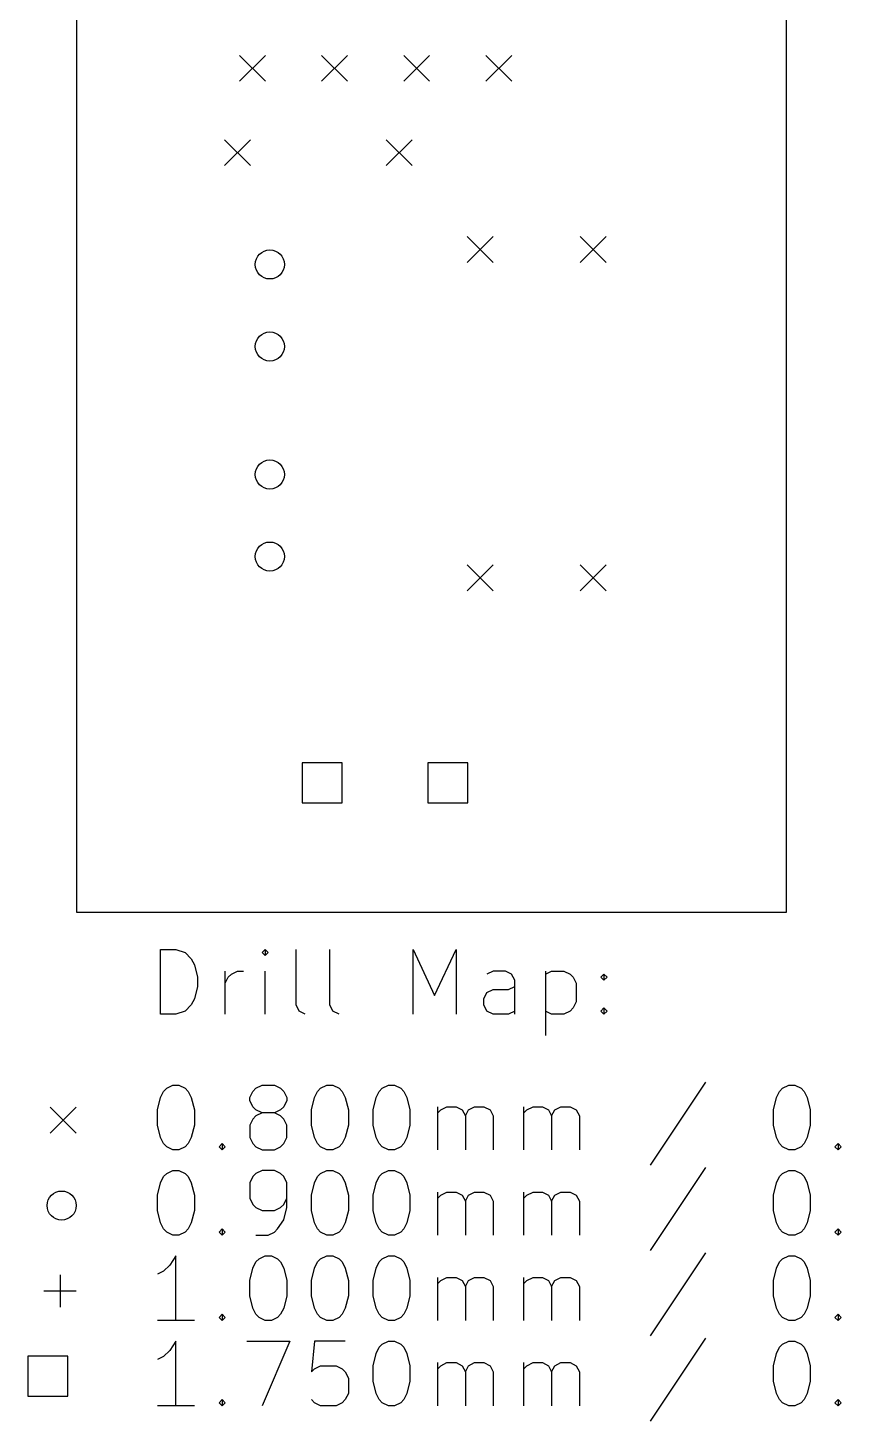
# Model space of a CAD drawing. Header units: millimetres. Extents: x 142.5 to 194.2, y -174.5 to -89.5.
# Drawn here: x 142.52 to 167.67, y -174.26 to -131.14 of the extents above; entities that cross this region are included whole.
import ezdxf

# ---------------------------------------------------------------- set-up
doc = ezdxf.new("R2010")
doc.units = ezdxf.units.MM
doc.layers.add('BLACK', color=250, linetype='CONTINUOUS')

msp = doc.modelspace()

# ---------------------------------------------------------------- linework, layer by layer
at = {"layer": 'BLACK', "linetype": 'CONTINUOUS'}
for p, q in [((144.035022, -158.519215), (144.035022, -89.5)), ((165.964977, -89.5), (165.964977, -158.519215)), ((149.06, -131.99), (149.86, -132.79)), ((149.86, -131.99), (149.06, -132.79)), ((151.6, -131.99), (152.4, -132.79)), ((152.4, -131.99), (151.6, -132.79)), ((154.14, -131.99), (154.94, -132.79)), ((154.94, -131.99), (154.14, -132.79)), ((156.68, -131.99), (157.48, -132.79)), ((157.48, -131.99), (156.68, -132.79)), ((148.6, -134.6), (149.4, -135.4)), ((149.4, -134.6), (148.6, -135.4)), ((153.6, -134.6), (154.4, -135.4)), ((154.4, -134.6), (153.6, -135.4)), ((156.1, -137.6), (156.9, -138.4)), ((156.9, -137.6), (156.1, -138.4)), ((159.6, -137.6), (160.4, -138.4)), ((160.4, -137.6), (159.6, -138.4)), ((156.1, -147.76), (156.9, -148.56)), ((156.9, -147.76), (156.1, -148.56)), ((159.6, -147.76), (160.4, -148.56)), ((160.4, -147.76), (159.6, -148.56)), ((152.238724, -153.881276), (151.001276, -153.881276)), ((151.001276, -153.881276), (151.001276, -155.118724)), ((152.238724, -155.118724), (152.238724, -153.881276)), ((156.118724, -153.881276), (154.881276, -153.881276)), ((154.881276, -153.881276), (154.881276, -155.118724)), ((156.118724, -155.118724), (156.118724, -153.881276)), ((151.001276, -155.118724), (152.238724, -155.118724)), ((154.881276, -155.118724), (156.118724, -155.118724)), ((165.964977, -158.519215), (144.035022, -158.519215)), ((146.61779, -161.659053), (146.61779, -159.659053)), ((146.61779, -159.659053), (147.09398, -159.659053)), ((147.09398, -159.659053), (147.379695, -159.754291)), ((147.379695, -159.754291), (147.570171, -159.944767)), ((147.570171, -159.944767), (147.665409, -160.135243)), ((149.855885, -159.659053), (149.760647, -159.754291)), ((149.760647, -159.754291), (149.855885, -159.849529)), ((149.951123, -159.754291), (149.855885, -159.659053)), ((149.855885, -159.659053), (149.855885, -159.849529)), ((149.855885, -159.849529), (149.951123, -159.754291)), ((150.808266, -161.373338), (150.808266, -159.659053)), ((151.855885, -161.373338), (151.855885, -159.659053)), ((154.427314, -161.659053), (154.427314, -159.659053)), ((154.427314, -159.659053), (155.093981, -161.087624)), ((155.093981, -161.087624), (155.760647, -159.659053)), ((155.760647, -159.659053), (155.760647, -161.659053)), ((147.665409, -160.135243), (147.760647, -160.516195)), ((148.61779, -161.659053), (148.61779, -160.325719)), ((148.808266, -160.420957), (148.998742, -160.325719)), ((148.998742, -160.325719), (149.189219, -160.325719)), ((149.855885, -161.659053), (149.855885, -160.325719)), ((156.903504, -160.325719), (156.713028, -160.420957)), ((157.284457, -160.325719), (156.903504, -160.325719)), ((157.474933, -160.420957), (157.284457, -160.325719)), ((158.522552, -160.325719), (158.522552, -162.325719)), ((158.522552, -160.420957), (158.713028, -160.325719)), ((158.713028, -160.325719), (159.093981, -160.325719)), ((159.093981, -160.325719), (159.284457, -160.420957)), ((147.760647, -160.80191), (147.665409, -161.182862)), ((147.760647, -160.516195), (147.760647, -160.80191)), ((148.61779, -160.706672), (148.713028, -160.516195)), ((148.713028, -160.516195), (148.808266, -160.420957)), ((157.379695, -160.897148), (157.570171, -160.80191)), ((157.570171, -160.611434), (157.474933, -160.420957)), ((157.570171, -161.659053), (157.570171, -160.611434)), ((159.284457, -160.420957), (159.379695, -160.516195)), ((159.379695, -160.516195), (159.474933, -160.706672)), ((159.474933, -160.706672), (159.474933, -161.2781)), ((160.236838, -160.516195), (160.332076, -160.420957)), ((160.332076, -160.611434), (160.236838, -160.516195)), ((160.332076, -160.420957), (160.427314, -160.516195)), ((160.332076, -160.420957), (160.332076, -160.611434)), ((160.427314, -160.516195), (160.332076, -160.611434)), ((147.665409, -161.182862), (147.570171, -161.373338)), ((156.61779, -161.182862), (156.713028, -160.992386)), ((156.61779, -161.373338), (156.61779, -161.182862)), ((156.713028, -160.992386), (156.903504, -160.897148)), ((156.903504, -160.897148), (157.379695, -160.897148)), ((147.09398, -161.659053), (146.61779, -161.659053)), ((147.379695, -161.563815), (147.09398, -161.659053)), ((147.570171, -161.373338), (147.379695, -161.563815)), ((150.903504, -161.563815), (150.808266, -161.373338)), ((151.09398, -161.659053), (150.903504, -161.563815)), ((151.951123, -161.563815), (151.855885, -161.373338)), ((152.141599, -161.659053), (151.951123, -161.563815)), ((156.713028, -161.563815), (156.61779, -161.373338)), ((156.903504, -161.659053), (156.713028, -161.563815)), ((157.379695, -161.659053), (156.903504, -161.659053)), ((157.570171, -161.563815), (157.379695, -161.659053)), ((158.713028, -161.659053), (158.522552, -161.563815)), ((159.093981, -161.659053), (158.713028, -161.659053)), ((159.284457, -161.563815), (159.093981, -161.659053)), ((159.379695, -161.468576), (159.284457, -161.563815)), ((159.474933, -161.2781), (159.379695, -161.468576)), ((160.236838, -161.563815), (160.332076, -161.468576)), ((160.332076, -161.659053), (160.236838, -161.563815)), ((160.332076, -161.468576), (160.427314, -161.563815)), ((160.332076, -161.468576), (160.332076, -161.659053)), ((160.427314, -161.563815), (160.332076, -161.659053)), ((163.474934, -163.763815), (161.760649, -166.335243)), ((146.522552, -164.620957), (146.61779, -164.240005)), ((146.61779, -164.240005), (146.713028, -164.049529)), ((146.713028, -164.049529), (146.808266, -163.954291)), ((146.808266, -163.954291), (146.998742, -163.859053)), ((146.998742, -163.859053), (147.189219, -163.859053)), ((147.189219, -163.859053), (147.379695, -163.954291)), ((147.379695, -163.954291), (147.474933, -164.049529)), ((147.474933, -164.049529), (147.570171, -164.240005)), ((147.570171, -164.240005), (147.665409, -164.620957)), ((149.379695, -164.240005), (149.474933, -164.049529)), ((149.379695, -164.335243), (149.379695, -164.240005)), ((149.474933, -164.049529), (149.570171, -163.954291)), ((149.570171, -163.954291), (149.760647, -163.859053)), ((149.760647, -163.859053), (150.1416, -163.859053)), ((150.1416, -163.859053), (150.332076, -163.954291)), ((150.332076, -163.954291), (150.427314, -164.049529)), ((150.427314, -164.049529), (150.522552, -164.240005)), ((150.522552, -164.240005), (150.522552, -164.335243)), ((151.284457, -164.620957), (151.379695, -164.240005)), ((151.379695, -164.240005), (151.474933, -164.049529)), ((151.474933, -164.049529), (151.570171, -163.954291)), ((151.570171, -163.954291), (151.760647, -163.859053)), ((151.760647, -163.859053), (151.951124, -163.859053)), ((151.951124, -163.859053), (152.1416, -163.954291)), ((152.1416, -163.954291), (152.236838, -164.049529)), ((152.236838, -164.049529), (152.332076, -164.240005)), ((152.332076, -164.240005), (152.427314, -164.620957)), ((153.189219, -164.620957), (153.284457, -164.240005)), ((153.284457, -164.240005), (153.379695, -164.049529)), ((153.379695, -164.049529), (153.474933, -163.954291)), ((153.474933, -163.954291), (153.665409, -163.859053)), ((153.665409, -163.859053), (153.855886, -163.859053)), ((153.855886, -163.859053), (154.046362, -163.954291)), ((154.046362, -163.954291), (154.1416, -164.049529)), ((154.1416, -164.049529), (154.236838, -164.240005)), ((154.236838, -164.240005), (154.332076, -164.620957)), ((165.570173, -164.620957), (165.665411, -164.240005)), ((165.665411, -164.240005), (165.760649, -164.049529)), ((165.760649, -164.049529), (165.855887, -163.954291)), ((165.855887, -163.954291), (166.046363, -163.859053)), ((166.046363, -163.859053), (166.23684, -163.859053)), ((166.23684, -163.859053), (166.427316, -163.954291)), ((166.427316, -163.954291), (166.522554, -164.049529)), ((166.522554, -164.049529), (166.617792, -164.240005)), ((166.617792, -164.240005), (166.71303, -164.620957)), ((143.210022, -164.544215), (144.010022, -165.344215)), ((144.010022, -164.544215), (143.210022, -165.344215)), ((146.522552, -165.097148), (146.522552, -164.620957)), ((147.665409, -164.620957), (147.665409, -165.097148)), ((149.474933, -164.525719), (149.379695, -164.335243)), ((149.570171, -164.620957), (149.474933, -164.525719)), ((149.760647, -164.716195), (149.570171, -164.620957)), ((150.332076, -164.620957), (150.1416, -164.716195)), ((150.427314, -164.525719), (150.332076, -164.620957)), ((150.522552, -164.335243), (150.427314, -164.525719)), ((151.284457, -165.097148), (151.284457, -164.620957)), ((152.427314, -164.620957), (152.427314, -165.097148)), ((153.189219, -165.097148), (153.189219, -164.620957)), ((154.332076, -164.620957), (154.332076, -165.097148)), ((155.189219, -165.859053), (155.189219, -164.525719)), ((155.189219, -164.716195), (155.284457, -164.620957)), ((155.284457, -164.620957), (155.474933, -164.525719)), ((155.474933, -164.525719), (155.760648, -164.525719)), ((155.760648, -164.525719), (155.951124, -164.620957)), ((155.951124, -164.620957), (156.046362, -164.811434)), ((156.046362, -164.811434), (156.1416, -164.620957)), ((156.1416, -164.620957), (156.332076, -164.525719)), ((156.332076, -164.525719), (156.61779, -164.525719)), ((156.61779, -164.525719), (156.808267, -164.620957)), ((156.808267, -164.620957), (156.903505, -164.811434)), ((157.855886, -165.859053), (157.855886, -164.525719)), ((157.855886, -164.716195), (157.951124, -164.620957)), ((157.951124, -164.620957), (158.1416, -164.525719)), ((158.1416, -164.525719), (158.427315, -164.525719)), ((158.427315, -164.525719), (158.617791, -164.620957)), ((158.617791, -164.620957), (158.713029, -164.811434)), ((158.713029, -164.811434), (158.808267, -164.620957)), ((158.808267, -164.620957), (158.998743, -164.525719)), ((158.998743, -164.525719), (159.284457, -164.525719)), ((159.284457, -164.525719), (159.474934, -164.620957)), ((159.474934, -164.620957), (159.570172, -164.811434)), ((165.570173, -165.097148), (165.570173, -164.620957)), ((166.71303, -164.620957), (166.71303, -165.097148)), ((146.61779, -165.4781), (146.522552, -165.097148)), ((147.665409, -165.097148), (147.570171, -165.4781)), ((149.474933, -164.906672), (149.379695, -165.097148)), ((149.379695, -165.097148), (149.379695, -165.4781)), ((149.570171, -164.811434), (149.474933, -164.906672)), ((149.760647, -164.716195), (149.570171, -164.811434)), ((150.1416, -164.716195), (149.760647, -164.716195)), ((150.332076, -164.811434), (150.1416, -164.716195)), ((150.427314, -164.906672), (150.332076, -164.811434)), ((150.522552, -165.097148), (150.427314, -164.906672)), ((150.522552, -165.4781), (150.522552, -165.097148)), ((151.379695, -165.4781), (151.284457, -165.097148)), ((152.427314, -165.097148), (152.332076, -165.4781)), ((153.284457, -165.4781), (153.189219, -165.097148)), ((154.332076, -165.097148), (154.236838, -165.4781)), ((156.046362, -164.811434), (156.046362, -165.859053)), ((156.903505, -164.811434), (156.903505, -165.859053)), ((158.713029, -164.811434), (158.713029, -165.859053)), ((159.570172, -164.811434), (159.570172, -165.859053)), ((165.665411, -165.4781), (165.570173, -165.097148)), ((166.71303, -165.097148), (166.617792, -165.4781)), ((146.713028, -165.668576), (146.61779, -165.4781)), ((147.570171, -165.4781), (147.474933, -165.668576)), ((149.379695, -165.4781), (149.474933, -165.668576)), ((150.427314, -165.668576), (150.522552, -165.4781)), ((151.474933, -165.668576), (151.379695, -165.4781)), ((152.332076, -165.4781), (152.236838, -165.668576)), ((153.379695, -165.668576), (153.284457, -165.4781)), ((154.236838, -165.4781), (154.1416, -165.668576)), ((165.760649, -165.668576), (165.665411, -165.4781)), ((166.617792, -165.4781), (166.522554, -165.668576)), ((146.808266, -165.763815), (146.713028, -165.668576)), ((146.998742, -165.859053), (146.808266, -165.763815)), ((147.189219, -165.859053), (146.998742, -165.859053)), ((147.379695, -165.763815), (147.189219, -165.859053)), ((147.474933, -165.668576), (147.379695, -165.763815)), ((148.427314, -165.763815), (148.522552, -165.668576)), ((148.522552, -165.859053), (148.427314, -165.763815)), ((148.522552, -165.668576), (148.61779, -165.763815)), ((148.522552, -165.668576), (148.522552, -165.859053)), ((148.61779, -165.763815), (148.522552, -165.859053)), ((149.474933, -165.668576), (149.570171, -165.763815)), ((149.570171, -165.763815), (149.760647, -165.859053)), ((149.760647, -165.859053), (150.1416, -165.859053)), ((150.1416, -165.859053), (150.332076, -165.763815)), ((150.332076, -165.763815), (150.427314, -165.668576)), ((151.570171, -165.763815), (151.474933, -165.668576)), ((151.760647, -165.859053), (151.570171, -165.763815)), ((151.951124, -165.859053), (151.760647, -165.859053)), ((152.1416, -165.763815), (151.951124, -165.859053)), ((152.236838, -165.668576), (152.1416, -165.763815)), ((153.474933, -165.763815), (153.379695, -165.668576)), ((153.665409, -165.859053), (153.474933, -165.763815)), ((153.855886, -165.859053), (153.665409, -165.859053)), ((154.046362, -165.763815), (153.855886, -165.859053)), ((154.1416, -165.668576), (154.046362, -165.763815)), ((165.855887, -165.763815), (165.760649, -165.668576)), ((166.046363, -165.859053), (165.855887, -165.763815)), ((166.23684, -165.859053), (166.046363, -165.859053)), ((166.427316, -165.763815), (166.23684, -165.859053)), ((166.522554, -165.668576), (166.427316, -165.763815)), ((167.474935, -165.763815), (167.570173, -165.668576)), ((167.570173, -165.859053), (167.474935, -165.763815)), ((167.570173, -165.668576), (167.665411, -165.763815)), ((167.570173, -165.668576), (167.570173, -165.859053)), ((167.665411, -165.763815), (167.570173, -165.859053)), ((163.474934, -166.403815), (161.760649, -168.975243)), ((146.61779, -166.880005), (146.713028, -166.689529)), ((146.713028, -166.689529), (146.808266, -166.594291)), ((146.808266, -166.594291), (146.998742, -166.499053)), ((146.998742, -166.499053), (147.189219, -166.499053)), ((147.189219, -166.499053), (147.379695, -166.594291)), ((147.379695, -166.594291), (147.474933, -166.689529)), ((147.474933, -166.689529), (147.570171, -166.880005)), ((149.474933, -166.689529), (149.379695, -166.880005)), ((149.570171, -166.594291), (149.474933, -166.689529)), ((149.760647, -166.499053), (149.570171, -166.594291)), ((150.1416, -166.499053), (149.760647, -166.499053)), ((150.332076, -166.594291), (150.1416, -166.499053)), ((150.427314, -166.689529), (150.332076, -166.594291)), ((150.522552, -166.880005), (150.427314, -166.689529)), ((151.379695, -166.880005), (151.474933, -166.689529)), ((151.474933, -166.689529), (151.570171, -166.594291)), ((151.570171, -166.594291), (151.760647, -166.499053)), ((151.760647, -166.499053), (151.951124, -166.499053)), ((151.951124, -166.499053), (152.1416, -166.594291)), ((152.1416, -166.594291), (152.236838, -166.689529)), ((152.236838, -166.689529), (152.332076, -166.880005)), ((153.284457, -166.880005), (153.379695, -166.689529)), ((153.379695, -166.689529), (153.474933, -166.594291)), ((153.474933, -166.594291), (153.665409, -166.499053)), ((153.665409, -166.499053), (153.855886, -166.499053)), ((153.855886, -166.499053), (154.046362, -166.594291)), ((154.046362, -166.594291), (154.1416, -166.689529)), ((154.1416, -166.689529), (154.236838, -166.880005)), ((165.665411, -166.880005), (165.760649, -166.689529)), ((165.760649, -166.689529), (165.855887, -166.594291)), ((165.855887, -166.594291), (166.046363, -166.499053)), ((166.046363, -166.499053), (166.23684, -166.499053)), ((166.23684, -166.499053), (166.427316, -166.594291)), ((166.427316, -166.594291), (166.522554, -166.689529)), ((166.522554, -166.689529), (166.617792, -166.880005)), ((146.522552, -167.260957), (146.61779, -166.880005)), ((146.522552, -167.737148), (146.522552, -167.260957)), ((147.570171, -166.880005), (147.665409, -167.260957)), ((147.665409, -167.260957), (147.665409, -167.737148)), ((149.379695, -166.880005), (149.379695, -167.356195)), ((150.522552, -167.64191), (150.522552, -166.880005)), ((151.284457, -167.260957), (151.379695, -166.880005)), ((151.284457, -167.737148), (151.284457, -167.260957)), ((152.332076, -166.880005), (152.427314, -167.260957)), ((152.427314, -167.260957), (152.427314, -167.737148)), ((153.189219, -167.260957), (153.284457, -166.880005)), ((153.189219, -167.737148), (153.189219, -167.260957)), ((154.236838, -166.880005), (154.332076, -167.260957)), ((154.332076, -167.260957), (154.332076, -167.737148)), ((155.189219, -168.499053), (155.189219, -167.165719)), ((155.189219, -167.356195), (155.284457, -167.260957)), ((155.284457, -167.260957), (155.474933, -167.165719)), ((155.474933, -167.165719), (155.760648, -167.165719)), ((155.760648, -167.165719), (155.951124, -167.260957)), ((155.951124, -167.260957), (156.046362, -167.451434)), ((156.046362, -167.451434), (156.1416, -167.260957)), ((156.1416, -167.260957), (156.332076, -167.165719)), ((156.332076, -167.165719), (156.61779, -167.165719)), ((156.61779, -167.165719), (156.808267, -167.260957)), ((156.808267, -167.260957), (156.903505, -167.451434)), ((157.855886, -168.499053), (157.855886, -167.165719)), ((157.855886, -167.356195), (157.951124, -167.260957)), ((157.951124, -167.260957), (158.1416, -167.165719)), ((158.1416, -167.165719), (158.427315, -167.165719)), ((158.427315, -167.165719), (158.617791, -167.260957)), ((158.617791, -167.260957), (158.713029, -167.451434)), ((158.713029, -167.451434), (158.808267, -167.260957)), ((158.808267, -167.260957), (158.998743, -167.165719)), ((158.998743, -167.165719), (159.284457, -167.165719)), ((159.284457, -167.165719), (159.474934, -167.260957)), ((159.474934, -167.260957), (159.570172, -167.451434)), ((165.570173, -167.260957), (165.665411, -166.880005)), ((165.570173, -167.737148), (165.570173, -167.260957)), ((166.617792, -166.880005), (166.71303, -167.260957)), ((166.71303, -167.260957), (166.71303, -167.737148)), ((149.379695, -167.356195), (149.474933, -167.546672)), ((149.474933, -167.546672), (149.570171, -167.64191)), ((149.570171, -167.64191), (149.760647, -167.737148)), ((150.1416, -167.737148), (150.332076, -167.64191)), ((150.332076, -167.64191), (150.427314, -167.546672)), ((150.427314, -167.546672), (150.522552, -167.356195)), ((150.427314, -168.022862), (150.522552, -167.64191)), ((156.046362, -167.451434), (156.046362, -168.499053)), ((156.903505, -167.451434), (156.903505, -168.499053)), ((158.713029, -167.451434), (158.713029, -168.499053)), ((159.570172, -167.451434), (159.570172, -168.499053)), ((146.61779, -168.1181), (146.522552, -167.737148)), ((146.713028, -168.308576), (146.61779, -168.1181)), ((147.570171, -168.1181), (147.474933, -168.308576)), ((147.665409, -167.737148), (147.570171, -168.1181)), ((149.760647, -167.737148), (150.1416, -167.737148)), ((150.236838, -168.308576), (150.427314, -168.022862)), ((151.379695, -168.1181), (151.284457, -167.737148)), ((151.474933, -168.308576), (151.379695, -168.1181)), ((152.332076, -168.1181), (152.236838, -168.308576)), ((152.427314, -167.737148), (152.332076, -168.1181)), ((153.284457, -168.1181), (153.189219, -167.737148)), ((153.379695, -168.308576), (153.284457, -168.1181)), ((154.236838, -168.1181), (154.1416, -168.308576)), ((154.332076, -167.737148), (154.236838, -168.1181)), ((165.665411, -168.1181), (165.570173, -167.737148)), ((165.760649, -168.308576), (165.665411, -168.1181)), ((166.617792, -168.1181), (166.522554, -168.308576)), ((166.71303, -167.737148), (166.617792, -168.1181)), ((146.808266, -168.403815), (146.713028, -168.308576)), ((146.998742, -168.499053), (146.808266, -168.403815)), ((147.189219, -168.499053), (146.998742, -168.499053)), ((147.379695, -168.403815), (147.189219, -168.499053)), ((147.474933, -168.308576), (147.379695, -168.403815)), ((148.427314, -168.403815), (148.522552, -168.308576)), ((148.522552, -168.499053), (148.427314, -168.403815)), ((148.522552, -168.308576), (148.61779, -168.403815)), ((148.522552, -168.308576), (148.522552, -168.499053)), ((148.61779, -168.403815), (148.522552, -168.499053)), ((149.570171, -168.499053), (149.951123, -168.499053)), ((149.951123, -168.499053), (150.1416, -168.403815)), ((150.1416, -168.403815), (150.236838, -168.308576)), ((151.570171, -168.403815), (151.474933, -168.308576)), ((151.760647, -168.499053), (151.570171, -168.403815)), ((151.951124, -168.499053), (151.760647, -168.499053)), ((152.1416, -168.403815), (151.951124, -168.499053)), ((152.236838, -168.308576), (152.1416, -168.403815)), ((153.474933, -168.403815), (153.379695, -168.308576)), ((153.665409, -168.499053), (153.474933, -168.403815)), ((153.855886, -168.499053), (153.665409, -168.499053)), ((154.046362, -168.403815), (153.855886, -168.499053)), ((154.1416, -168.308576), (154.046362, -168.403815)), ((165.855887, -168.403815), (165.760649, -168.308576)), ((166.046363, -168.499053), (165.855887, -168.403815)), ((166.23684, -168.499053), (166.046363, -168.499053)), ((166.427316, -168.403815), (166.23684, -168.499053)), ((166.522554, -168.308576), (166.427316, -168.403815)), ((167.474935, -168.403815), (167.570173, -168.308576)), ((167.570173, -168.499053), (167.474935, -168.403815)), ((167.570173, -168.308576), (167.665411, -168.403815)), ((167.570173, -168.308576), (167.570173, -168.499053)), ((167.665411, -168.403815), (167.570173, -168.499053)), ((146.903504, -169.424767), (146.713028, -169.615243)), ((147.09398, -169.139053), (146.903504, -169.424767)), ((147.09398, -171.139053), (147.09398, -169.139053)), ((149.474933, -169.520005), (149.570171, -169.329529)), ((149.570171, -169.329529), (149.665409, -169.234291)), ((149.665409, -169.234291), (149.855885, -169.139053)), ((149.855885, -169.139053), (150.046362, -169.139053)), ((150.046362, -169.139053), (150.236838, -169.234291)), ((150.236838, -169.234291), (150.332076, -169.329529)), ((150.332076, -169.329529), (150.427314, -169.520005)), ((151.379695, -169.520005), (151.474933, -169.329529)), ((151.474933, -169.329529), (151.570171, -169.234291)), ((151.570171, -169.234291), (151.760647, -169.139053)), ((151.760647, -169.139053), (151.951124, -169.139053)), ((151.951124, -169.139053), (152.1416, -169.234291)), ((152.1416, -169.234291), (152.236838, -169.329529)), ((152.236838, -169.329529), (152.332076, -169.520005)), ((153.284457, -169.520005), (153.379695, -169.329529)), ((153.379695, -169.329529), (153.474933, -169.234291)), ((153.474933, -169.234291), (153.665409, -169.139053)), ((153.665409, -169.139053), (153.855886, -169.139053)), ((153.855886, -169.139053), (154.046362, -169.234291)), ((154.046362, -169.234291), (154.1416, -169.329529)), ((154.1416, -169.329529), (154.236838, -169.520005)), ((163.474934, -169.043815), (161.760649, -171.615243)), ((165.665411, -169.520005), (165.760649, -169.329529)), ((165.760649, -169.329529), (165.855887, -169.234291)), ((165.855887, -169.234291), (166.046363, -169.139053)), ((166.046363, -169.139053), (166.23684, -169.139053)), ((166.23684, -169.139053), (166.427316, -169.234291)), ((166.427316, -169.234291), (166.522554, -169.329529)), ((166.522554, -169.329529), (166.617792, -169.520005)), ((143.510022, -169.724215), (143.510022, -170.724215)), ((146.713028, -169.615243), (146.522552, -169.710481)), ((149.379695, -169.900957), (149.474933, -169.520005)), ((150.427314, -169.520005), (150.522552, -169.900957)), ((151.284457, -169.900957), (151.379695, -169.520005)), ((152.332076, -169.520005), (152.427314, -169.900957)), ((153.189219, -169.900957), (153.284457, -169.520005)), ((154.236838, -169.520005), (154.332076, -169.900957)), ((155.189219, -171.139053), (155.189219, -169.805719)), ((155.284457, -169.900957), (155.474933, -169.805719)), ((155.474933, -169.805719), (155.760648, -169.805719)), ((155.760648, -169.805719), (155.951124, -169.900957)), ((156.1416, -169.900957), (156.332076, -169.805719)), ((156.332076, -169.805719), (156.61779, -169.805719)), ((156.61779, -169.805719), (156.808267, -169.900957)), ((157.855886, -171.139053), (157.855886, -169.805719)), ((157.951124, -169.900957), (158.1416, -169.805719)), ((158.1416, -169.805719), (158.427315, -169.805719)), ((158.427315, -169.805719), (158.617791, -169.900957)), ((158.808267, -169.900957), (158.998743, -169.805719)), ((158.998743, -169.805719), (159.284457, -169.805719)), ((159.284457, -169.805719), (159.474934, -169.900957)), ((165.570173, -169.900957), (165.665411, -169.520005)), ((166.617792, -169.520005), (166.71303, -169.900957)), ((143.010022, -170.224215), (144.010022, -170.224215)), ((149.379695, -170.377148), (149.379695, -169.900957)), ((150.522552, -169.900957), (150.522552, -170.377148)), ((151.284457, -170.377148), (151.284457, -169.900957)), ((152.427314, -169.900957), (152.427314, -170.377148)), ((153.189219, -170.377148), (153.189219, -169.900957)), ((154.332076, -169.900957), (154.332076, -170.377148)), ((155.189219, -169.996195), (155.284457, -169.900957)), ((155.951124, -169.900957), (156.046362, -170.091434)), ((156.046362, -170.091434), (156.1416, -169.900957)), ((156.046362, -170.091434), (156.046362, -171.139053)), ((156.808267, -169.900957), (156.903505, -170.091434)), ((156.903505, -170.091434), (156.903505, -171.139053)), ((157.855886, -169.996195), (157.951124, -169.900957)), ((158.617791, -169.900957), (158.713029, -170.091434)), ((158.713029, -170.091434), (158.808267, -169.900957)), ((158.713029, -170.091434), (158.713029, -171.139053)), ((159.474934, -169.900957), (159.570172, -170.091434)), ((159.570172, -170.091434), (159.570172, -171.139053)), ((165.570173, -170.377148), (165.570173, -169.900957)), ((166.71303, -169.900957), (166.71303, -170.377148)), ((149.474933, -170.7581), (149.379695, -170.377148)), ((150.522552, -170.377148), (150.427314, -170.7581)), ((151.379695, -170.7581), (151.284457, -170.377148)), ((152.427314, -170.377148), (152.332076, -170.7581)), ((153.284457, -170.7581), (153.189219, -170.377148)), ((154.332076, -170.377148), (154.236838, -170.7581)), ((165.665411, -170.7581), (165.570173, -170.377148)), ((166.71303, -170.377148), (166.617792, -170.7581)), ((147.665409, -171.139053), (146.522552, -171.139053)), ((148.427314, -171.043815), (148.522552, -170.948576)), ((148.522552, -171.139053), (148.427314, -171.043815)), ((148.522552, -170.948576), (148.61779, -171.043815)), ((148.522552, -170.948576), (148.522552, -171.139053)), ((148.61779, -171.043815), (148.522552, -171.139053)), ((149.570171, -170.948576), (149.474933, -170.7581)), ((149.665409, -171.043815), (149.570171, -170.948576)), ((149.855885, -171.139053), (149.665409, -171.043815)), ((150.046362, -171.139053), (149.855885, -171.139053)), ((150.236838, -171.043815), (150.046362, -171.139053)), ((150.332076, -170.948576), (150.236838, -171.043815)), ((150.427314, -170.7581), (150.332076, -170.948576)), ((151.474933, -170.948576), (151.379695, -170.7581)), ((151.570171, -171.043815), (151.474933, -170.948576)), ((151.760647, -171.139053), (151.570171, -171.043815)), ((151.951124, -171.139053), (151.760647, -171.139053)), ((152.1416, -171.043815), (151.951124, -171.139053)), ((152.236838, -170.948576), (152.1416, -171.043815)), ((152.332076, -170.7581), (152.236838, -170.948576)), ((153.379695, -170.948576), (153.284457, -170.7581)), ((153.474933, -171.043815), (153.379695, -170.948576)), ((153.665409, -171.139053), (153.474933, -171.043815)), ((153.855886, -171.139053), (153.665409, -171.139053)), ((154.046362, -171.043815), (153.855886, -171.139053)), ((154.1416, -170.948576), (154.046362, -171.043815)), ((154.236838, -170.7581), (154.1416, -170.948576)), ((165.760649, -170.948576), (165.665411, -170.7581)), ((165.855887, -171.043815), (165.760649, -170.948576)), ((166.046363, -171.139053), (165.855887, -171.043815)), ((166.23684, -171.139053), (166.046363, -171.139053)), ((166.427316, -171.043815), (166.23684, -171.139053)), ((166.522554, -170.948576), (166.427316, -171.043815)), ((166.617792, -170.7581), (166.522554, -170.948576)), ((167.474935, -171.043815), (167.570173, -170.948576)), ((167.570173, -171.139053), (167.474935, -171.043815)), ((167.570173, -170.948576), (167.665411, -171.043815)), ((167.570173, -170.948576), (167.570173, -171.139053)), ((167.665411, -171.043815), (167.570173, -171.139053)), ((147.09398, -171.779053), (146.903504, -172.064767)), ((147.09398, -173.779053), (147.09398, -171.779053)), ((149.284457, -171.779053), (150.61779, -171.779053)), ((150.61779, -171.779053), (149.760647, -173.779053)), ((151.379695, -171.779053), (151.284457, -172.731434)), ((152.332076, -171.779053), (151.379695, -171.779053)), ((153.284457, -172.160005), (153.379695, -171.969529)), ((153.379695, -171.969529), (153.474933, -171.874291)), ((153.474933, -171.874291), (153.665409, -171.779053)), ((153.665409, -171.779053), (153.855886, -171.779053)), ((153.855886, -171.779053), (154.046362, -171.874291)), ((154.046362, -171.874291), (154.1416, -171.969529)), ((154.1416, -171.969529), (154.236838, -172.160005)), ((163.474934, -171.683815), (161.760649, -174.255243)), ((165.665411, -172.160005), (165.760649, -171.969529)), ((165.760649, -171.969529), (165.855887, -171.874291)), ((165.855887, -171.874291), (166.046363, -171.779053)), ((166.046363, -171.779053), (166.23684, -171.779053)), ((166.23684, -171.779053), (166.427316, -171.874291)), ((166.427316, -171.874291), (166.522554, -171.969529)), ((166.522554, -171.969529), (166.617792, -172.160005)), ((143.753746, -172.245491), (142.516298, -172.245491)), ((142.516298, -172.245491), (142.516298, -173.482939)), ((143.753746, -173.482939), (143.753746, -172.245491)), ((146.713028, -172.255243), (146.522552, -172.350481)), ((146.903504, -172.064767), (146.713028, -172.255243)), ((153.189219, -172.540957), (153.284457, -172.160005)), ((154.236838, -172.160005), (154.332076, -172.540957)), ((155.189219, -173.779053), (155.189219, -172.445719)), ((155.284457, -172.540957), (155.474933, -172.445719)), ((155.474933, -172.445719), (155.760648, -172.445719)), ((155.760648, -172.445719), (155.951124, -172.540957)), ((156.1416, -172.540957), (156.332076, -172.445719)), ((156.332076, -172.445719), (156.61779, -172.445719)), ((156.61779, -172.445719), (156.808267, -172.540957)), ((157.855886, -173.779053), (157.855886, -172.445719)), ((157.951124, -172.540957), (158.1416, -172.445719)), ((158.1416, -172.445719), (158.427315, -172.445719)), ((158.427315, -172.445719), (158.617791, -172.540957)), ((158.808267, -172.540957), (158.998743, -172.445719)), ((158.998743, -172.445719), (159.284457, -172.445719)), ((159.284457, -172.445719), (159.474934, -172.540957)), ((165.570173, -172.540957), (165.665411, -172.160005)), ((166.617792, -172.160005), (166.71303, -172.540957)), ((151.284457, -172.731434), (151.379695, -172.636195)), ((151.379695, -172.636195), (151.570171, -172.540957)), ((151.570171, -172.540957), (152.046362, -172.540957)), ((152.046362, -172.540957), (152.236838, -172.636195)), ((152.236838, -172.636195), (152.332076, -172.731434)), ((152.332076, -172.731434), (152.427314, -172.92191)), ((153.189219, -173.017148), (153.189219, -172.540957)), ((154.332076, -172.540957), (154.332076, -173.017148)), ((155.189219, -172.636195), (155.284457, -172.540957)), ((155.951124, -172.540957), (156.046362, -172.731434)), ((156.046362, -172.731434), (156.1416, -172.540957)), ((156.046362, -172.731434), (156.046362, -173.779053)), ((156.808267, -172.540957), (156.903505, -172.731434)), ((156.903505, -172.731434), (156.903505, -173.779053)), ((157.855886, -172.636195), (157.951124, -172.540957)), ((158.617791, -172.540957), (158.713029, -172.731434)), ((158.713029, -172.731434), (158.808267, -172.540957)), ((158.713029, -172.731434), (158.713029, -173.779053)), ((159.474934, -172.540957), (159.570172, -172.731434)), ((159.570172, -172.731434), (159.570172, -173.779053)), ((165.570173, -173.017148), (165.570173, -172.540957)), ((166.71303, -172.540957), (166.71303, -173.017148)), ((152.427314, -172.92191), (152.427314, -173.3981)), ((153.284457, -173.3981), (153.189219, -173.017148)), ((154.332076, -173.017148), (154.236838, -173.3981)), ((165.665411, -173.3981), (165.570173, -173.017148)), ((166.71303, -173.017148), (166.617792, -173.3981)), ((142.516298, -173.482939), (143.753746, -173.482939)), ((148.427314, -173.683815), (148.522552, -173.588576)), ((148.522552, -173.779053), (148.427314, -173.683815)), ((148.522552, -173.588576), (148.61779, -173.683815)), ((148.522552, -173.588576), (148.522552, -173.779053)), ((148.61779, -173.683815), (148.522552, -173.779053)), ((151.379695, -173.683815), (151.284457, -173.588576)), ((151.570171, -173.779053), (151.379695, -173.683815)), ((152.236838, -173.683815), (152.046362, -173.779053)), ((152.332076, -173.588576), (152.236838, -173.683815)), ((152.427314, -173.3981), (152.332076, -173.588576)), ((153.379695, -173.588576), (153.284457, -173.3981)), ((153.474933, -173.683815), (153.379695, -173.588576)), ((153.665409, -173.779053), (153.474933, -173.683815)), ((154.046362, -173.683815), (153.855886, -173.779053)), ((154.1416, -173.588576), (154.046362, -173.683815)), ((154.236838, -173.3981), (154.1416, -173.588576)), ((165.760649, -173.588576), (165.665411, -173.3981)), ((165.855887, -173.683815), (165.760649, -173.588576)), ((166.046363, -173.779053), (165.855887, -173.683815)), ((166.427316, -173.683815), (166.23684, -173.779053)), ((166.522554, -173.588576), (166.427316, -173.683815)), ((166.617792, -173.3981), (166.522554, -173.588576)), ((167.474935, -173.683815), (167.570173, -173.588576)), ((167.570173, -173.779053), (167.474935, -173.683815)), ((167.570173, -173.588576), (167.665411, -173.683815)), ((167.570173, -173.588576), (167.570173, -173.779053)), ((167.665411, -173.683815), (167.570173, -173.779053)), ((147.665409, -173.779053), (146.522552, -173.779053)), ((152.046362, -173.779053), (151.570171, -173.779053)), ((153.855886, -173.779053), (153.665409, -173.779053)), ((166.23684, -173.779053), (166.046363, -173.779053))]:
    msp.add_line(p, q, dxfattribs=at)
at = {"layer": 'BLACK'}
for centre in [(150, -138.46), (150, -141), (150, -144.96), (150, -147.5), (143.560022, -167.584215)]:
    msp.add_circle(centre, 0.45, dxfattribs=at)

doc.saveas('drawing.dxf')
